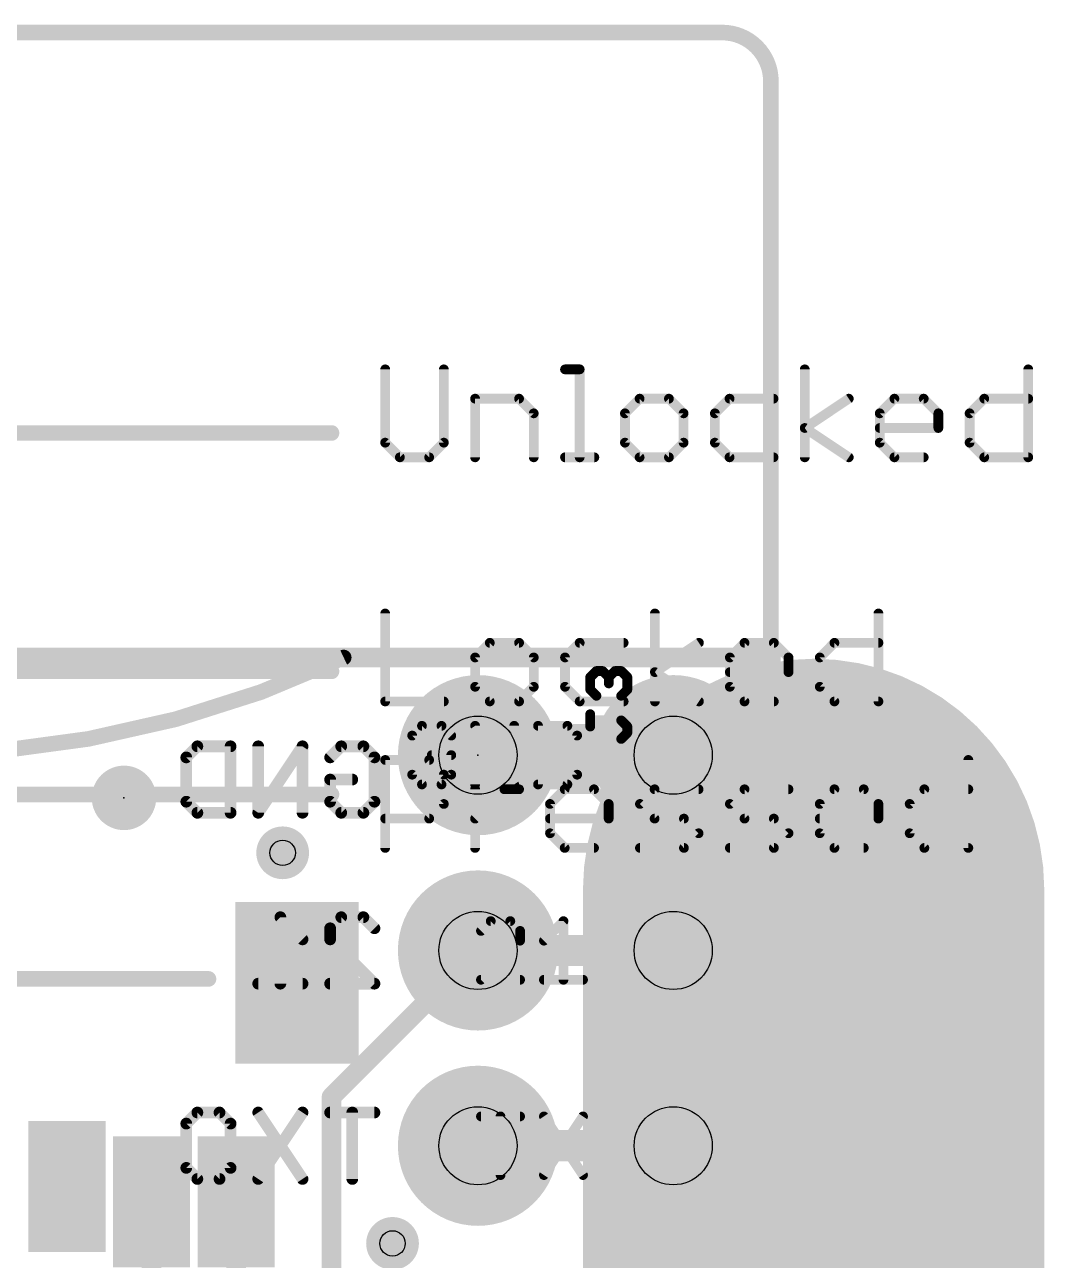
# Model space of a CAD drawing. Extents: x -44 to 63, y -21 to 59.
# Drawn here: x 15.7 to 28.96, y 42.96 to 59.03 of the extents above; entities that cross this region are included whole.
import ezdxf

# ---------------------------------------------------------------- set-up
doc = ezdxf.new("R2010")
doc.units = 0
for name, color, linetype in [('1', 12, 'CONTINUOUS'), ('16', 132, 'CONTINUOUS'), ('17', 110, 'CONTINUOUS'), ('18', 110, 'CONTINUOUS'), ('20', 53, 'CONTINUOUS'), ('21', 41, 'CONTINUOUS'), ('22', 40, 'CONTINUOUS'), ('23', 53, 'CONTINUOUS'), ('24', 53, 'CONTINUOUS'), ('25', 253, 'CONTINUOUS'), ('29', 253, 'CONTINUOUS'), ('30', 253, 'CONTINUOUS'), ('31', 253, 'CONTINUOUS'), ('44', 253, 'CONTINUOUS'), ('48', 253, 'CONTINUOUS'), ('51', 53, 'CONTINUOUS')]:
    doc.layers.add(name, color=color, linetype=linetype)

# ---------------------------------------------------------------- blocks, each defined once
blk = doc.blocks.new('ROUNDP')
at = {"const_width": 0.5}
blk.add_lwpolyline([(0, -0.25, 1), (0, 0.25, 1), (0, -0.25)], format="xyb", dxfattribs=at)
blk = doc.blocks.new('PIE')
at = {"const_width": 0.5}
blk.add_lwpolyline([(0, -0.25, 1), (0, 0.25, 1), (0, -0.25)], format="xyb", dxfattribs=at)
blk = doc.blocks.new('RECT')
blk.add_solid([(-0.5, -0.5), (0.5, -0.5), (-0.5, 0.5), (0.5, 0.5)])
blk = doc.blocks.new('ROUNDV')
at = {"const_width": 0.5}
blk.add_lwpolyline([(0, -0.25, 1), (0, 0.25, 1), (0, -0.25)], format="xyb", dxfattribs=at)

msp = doc.modelspace()

# ---------------------------------------------------------------- linework, layer by layer
at = {"layer": '1', "const_width": 0.254}
for points in [[(25.4, 50.8), (0, 50.8)], [(25.4, 0), (25.4, 50.8)], [(17.345, 42.6656), (17.345, 43.72)], [(18.445, 43.72), (18.445, 42.6544)]]:
    msp.add_lwpolyline(points, dxfattribs=at)
at = {"layer": '1', "const_width": 0.127}
for points in [[(25.4635, 50.8, 1), (25.3365, 50.8)], [(25.4, 50.7365, 1), (25.4, 50.8635)], [(17.4085, 43.72, 1), (17.2815, 43.72)], [(18.5085, 43.72, 1), (18.3815, 43.72)]]:
    msp.add_lwpolyline(points, format="xyb", dxfattribs=at)
at = {"layer": '16'}
for points, const_width in [([(0, 50.8), (25.4, 50.8)], 0.254), ([(25.4, 50.8), (25.4, 0)], 0.254), ([(21.59, 49.53), (24.13, 49.53)], 0.8128), ([(21.59, 46.99), (19.685, 45.085)], 0.254), ([(24.13, 46.99), (21.59, 46.99)], 0.4064), ([(19.685, 45.085), (19.685, 38.1794)], 0.254), ([(24.13, 44.45), (21.59, 44.45)], 0.4064)]:
    msp.add_lwpolyline(points, dxfattribs=dict(at, const_width=const_width))
for points, const_width in [([(25.4635, 50.8, 1), (25.3365, 50.8)], 0.127), ([(25.4, 50.7365, 1), (25.4, 50.8635)], 0.127), ([(21.59, 49.7332, 1), (21.59, 49.3268)], 0.4064), ([(24.13, 49.3268, 1), (24.13, 49.7332)], 0.4064), ([(21.59, 47.0916, 1), (21.59, 46.8884)], 0.2032), ([(21.6349, 46.9451, 1), (21.5451, 47.0349)], 0.127), ([(24.13, 46.8884, 1), (24.13, 47.0916)], 0.2032), ([(19.7485, 45.085, 1), (19.6215, 45.085)], 0.127), ([(19.6401, 45.1299, 1), (19.7299, 45.0401)], 0.127), ([(21.59, 44.5516, 1), (21.59, 44.3484)], 0.2032), ([(24.13, 44.3484, 1), (24.13, 44.5516)], 0.2032)]:
    msp.add_lwpolyline(points, format="xyb", dxfattribs=dict(at, const_width=const_width))
at = {"layer": '20'}
for points, const_width in [([(14.2081, 49.53, 0.1092), (19.8438, 50.8)], 0.2032), ([(19.8438, 50.8508, 1), (19.8438, 50.7492)], 0.1016), ([(19.8654, 50.754, 1), (19.8221, 50.846)], 0.1016), ([(25.4508, 50.8, 1), (25.3492, 50.8)], 0.1016), ([(25.4, 50.7492, 1), (25.4, 50.8508)], 0.1016)]:
    msp.add_lwpolyline(points, format="xyb", dxfattribs=dict(at, const_width=const_width))
at = {"layer": '20', "const_width": 0.2032}
for points in [[(19.8438, 50.8), (25.4, 50.8)], [(25.4, 0), (25.4, 50.8)]]:
    msp.add_lwpolyline(points, dxfattribs=at)
at = {"layer": '21', "const_width": 0.2032}
for points in [[(9.685, 46.62), (18.085, 46.62)], [(19.685, 45.12), (19.685, 33.02)]]:
    msp.add_lwpolyline(points, dxfattribs=at)
at = {"layer": '21', "const_width": 0.1016}
for points in [[(18.085, 46.5692, 1), (18.085, 46.6708)], [(19.7358, 45.12, 1), (19.6342, 45.12)]]:
    msp.add_lwpolyline(points, format="xyb", dxfattribs=at)
at = {"layer": '22', "const_width": 0.1524}
for points in [[(17.7965, 49.501), (17.9406, 49.645)], [(17.9406, 49.645), (18.3728, 49.645)], [(18.3728, 49.645), (18.3728, 48.7807)], [(19.3083, 49.645), (18.7321, 48.7807)], [(18.7321, 48.7807), (18.7321, 49.645)], [(19.3083, 48.7807), (19.3083, 49.645)], [(19.6676, 49.501), (19.8116, 49.645)], [(19.8116, 49.645), (20.0997, 49.645)], [(20.0997, 49.645), (20.2438, 49.501)], [(17.7965, 48.9248), (17.7965, 49.501)], [(20.2438, 49.501), (20.2438, 48.9248)], [(19.6676, 48.9248), (19.6676, 49.2129)], [(19.6676, 49.2129), (19.9557, 49.2129)], [(17.9406, 48.7807), (17.7965, 48.9248)], [(18.3728, 48.7807), (17.9406, 48.7807)], [(19.8116, 48.7807), (19.6676, 48.9248)], [(20.0997, 48.7807), (19.8116, 48.7807)], [(20.2438, 48.9248), (20.0997, 48.7807)], [(19.3083, 47.1344), (19.0202, 47.4225)], [(19.0202, 47.4225), (19.0202, 46.5582)], [(19.6676, 47.2785), (19.8116, 47.4225)], [(19.8116, 47.4225), (20.0997, 47.4225)], [(20.0997, 47.4225), (20.2438, 47.2785)], [(19.6676, 47.1344), (19.6676, 47.2785)], [(20.2438, 46.5582), (19.6676, 47.1344)], [(19.3083, 46.5582), (18.7321, 46.5582)], [(19.6676, 46.5582), (20.2438, 46.5582)], [(17.7965, 44.7385), (17.9406, 44.8825)], [(17.9406, 44.8825), (18.2287, 44.8825)], [(18.2287, 44.8825), (18.3728, 44.7385)], [(19.3083, 44.8825), (18.7321, 44.0182)], [(18.7321, 44.8825), (19.3083, 44.0182)], [(20.2438, 44.8825), (19.6676, 44.8825)], [(19.9557, 44.0182), (19.9557, 44.8825)], [(17.7965, 44.1623), (17.7965, 44.7385)], [(18.3728, 44.7385), (18.3728, 44.1623)], [(17.9406, 44.0182), (17.7965, 44.1623)], [(18.3728, 44.1623), (18.2287, 44.0182)], [(18.2287, 44.0182), (17.9406, 44.0182)]]:
    msp.add_lwpolyline(points, dxfattribs=at)
at = {"layer": '22', "const_width": 0.0762}
for points in [[(17.9406, 49.6831, 1), (17.9406, 49.6069)], [(17.9675, 49.6181, 1), (17.9137, 49.672)], [(18.4109, 49.645, 1), (18.3347, 49.645)], [(18.3728, 49.6069, 1), (18.3728, 49.6831)], [(18.7702, 49.645, 1), (18.694, 49.645)], [(19.3464, 49.645, 1), (19.2702, 49.645)], [(19.34, 49.6239, 1), (19.2766, 49.6662)], [(19.8116, 49.6831, 1), (19.8116, 49.6069)], [(19.8386, 49.6181, 1), (19.7847, 49.672)], [(20.1267, 49.672, 1), (20.0728, 49.6181)], [(20.0997, 49.6069, 1), (20.0997, 49.6831)], [(17.8346, 49.501, 1), (17.7584, 49.501)], [(17.7696, 49.5279, 1), (17.8235, 49.474)], [(19.6406, 49.5279, 1), (19.6945, 49.474)], [(20.2819, 49.501, 1), (20.2057, 49.501)], [(20.2169, 49.474, 1), (20.2707, 49.5279)], [(19.7057, 49.2129, 1), (19.6295, 49.2129)], [(19.6676, 49.251, 1), (19.6676, 49.1748)], [(19.9557, 49.1748, 1), (19.9557, 49.251)], [(17.8235, 48.9517, 1), (17.7696, 48.8978)], [(17.7584, 48.9248, 1), (17.8346, 48.9248)], [(17.9406, 48.8188, 1), (17.9406, 48.7426)], [(18.3728, 48.7426, 1), (18.3728, 48.8188)], [(19.6945, 48.9517, 1), (19.6406, 48.8978)], [(19.6295, 48.9248, 1), (19.7057, 48.9248)], [(19.8116, 48.8188, 1), (19.8116, 48.7426)], [(20.0997, 48.7426, 1), (20.0997, 48.8188)], [(20.2057, 48.9248, 1), (20.2819, 48.9248)], [(20.2707, 48.8978, 1), (20.2169, 48.9517)], [(17.9137, 48.7538, 1), (17.9675, 48.8076)], [(18.3347, 48.7807, 1), (18.4109, 48.7807)], [(18.7004, 48.8018, 1), (18.7638, 48.7596)], [(18.694, 48.7807, 1), (18.7702, 48.7807)], [(19.2702, 48.7807, 1), (19.3464, 48.7807)], [(19.7847, 48.7538, 1), (19.8386, 48.8076)], [(20.0728, 48.8076, 1), (20.1267, 48.7538)], [(19.0471, 47.4495, 1), (18.9932, 47.3956)], [(19.0583, 47.4225, 1), (18.9821, 47.4225)], [(19.8116, 47.4606, 1), (19.8116, 47.3844)], [(19.8386, 47.3956, 1), (19.7847, 47.4495)], [(20.1267, 47.4495, 1), (20.0728, 47.3956)], [(20.0997, 47.3844, 1), (20.0997, 47.4606)], [(19.6406, 47.3054, 1), (19.6945, 47.2515)], [(19.7057, 47.2785, 1), (19.6295, 47.2785)], [(20.2169, 47.2515, 1), (20.2707, 47.3054)], [(19.2813, 47.1075, 1), (19.3352, 47.1614)], [(19.6945, 47.1614, 1), (19.6406, 47.1075)], [(19.6295, 47.1344, 1), (19.7057, 47.1344)], [(18.7321, 46.5963, 1), (18.7321, 46.5201)], [(19.3083, 46.5201, 1), (19.3083, 46.5963)], [(19.6676, 46.5963, 1), (19.6676, 46.5201)], [(20.2169, 46.5313, 1), (20.2707, 46.5851)], [(20.2438, 46.5201, 1), (20.2438, 46.5963)], [(18.9821, 46.5582, 1), (19.0583, 46.5582)], [(17.9406, 44.9206, 1), (17.9406, 44.8444)], [(17.9675, 44.8556, 1), (17.9137, 44.9095)], [(18.2556, 44.9095, 1), (18.2018, 44.8556)], [(18.2287, 44.8444, 1), (18.2287, 44.9206)], [(18.7638, 44.9037, 1), (18.7004, 44.8614)], [(19.34, 44.8614, 1), (19.2766, 44.9037)], [(19.6676, 44.9206, 1), (19.6676, 44.8444)], [(19.9938, 44.8825, 1), (19.9176, 44.8825)], [(20.2438, 44.8444, 1), (20.2438, 44.9206)], [(17.8346, 44.7385, 1), (17.7584, 44.7385)], [(17.7696, 44.7654, 1), (17.8235, 44.7115)], [(18.4109, 44.7385, 1), (18.3347, 44.7385)], [(18.3458, 44.7115, 1), (18.3997, 44.7654)], [(17.8235, 44.1892, 1), (17.7696, 44.1353)], [(17.7584, 44.1623, 1), (17.8346, 44.1623)], [(18.3347, 44.1623, 1), (18.4109, 44.1623)], [(18.3997, 44.1353, 1), (18.3458, 44.1892)], [(17.9406, 44.0563, 1), (17.9406, 43.9801)], [(17.9137, 43.9913, 1), (17.9675, 44.0451)], [(18.2018, 44.0451, 1), (18.2556, 43.9913)], [(18.2287, 43.9801, 1), (18.2287, 44.0563)], [(18.7004, 44.0393, 1), (18.7638, 43.9971)], [(19.2766, 43.9971, 1), (19.34, 44.0393)], [(19.9176, 44.0182, 1), (19.9938, 44.0182)]]:
    msp.add_lwpolyline(points, format="xyb", dxfattribs=at)
at = {"layer": '23'}
msp.add_point((21.59, 49.53), dxfattribs=at)
at = {"layer": '24'}
msp.add_point((16.9863, 48.9744), dxfattribs=at)
at = {"layer": '25', "const_width": 0.127}
for points in [[(23.0501, 50.5437), (23.1306, 50.6242)], [(23.1306, 50.6242), (23.2111, 50.6242)], [(23.2111, 50.6242), (23.2916, 50.5437)], [(23.2916, 50.5437), (23.3721, 50.6242)], [(23.3721, 50.6242), (23.4526, 50.6242)], [(23.4526, 50.6242), (23.5331, 50.5437)], [(23.0501, 50.3827), (23.0501, 50.5437)], [(23.2916, 50.5437), (23.2916, 50.4632)], [(23.5331, 50.5437), (23.5331, 50.3827)], [(23.1306, 50.3022), (23.0501, 50.3827)], [(23.5331, 50.3827), (23.4526, 50.3022)], [(23.0501, 49.9019), (23.0501, 50.0629)], [(23.4526, 49.9824), (23.0501, 49.9824)], [(23.5331, 49.9019), (23.4526, 49.9824)], [(23.4526, 49.7409), (23.5331, 49.8214)], [(23.5331, 49.8214), (23.5331, 49.9019)]]:
    msp.add_lwpolyline(points, dxfattribs=at)
at = {"layer": '25', "const_width": 0.0635}
for points in [[(23.1306, 50.6559, 1), (23.1306, 50.5924)], [(23.153, 50.6017, 1), (23.1081, 50.6466)], [(23.2335, 50.6466, 1), (23.1886, 50.6017)], [(23.2111, 50.5924, 1), (23.2111, 50.6559)], [(23.3721, 50.6559, 1), (23.3721, 50.5924)], [(23.3945, 50.6017, 1), (23.3496, 50.6466)], [(23.4751, 50.6466, 1), (23.4301, 50.6017)], [(23.4526, 50.5924, 1), (23.4526, 50.6559)], [(23.0818, 50.5437, 1), (23.0183, 50.5437)], [(23.0276, 50.5661, 1), (23.0725, 50.5212)], [(23.3233, 50.5437, 1), (23.2598, 50.5437)], [(23.2598, 50.4632, 1), (23.3233, 50.4632)], [(23.2691, 50.5661, 1), (23.314, 50.5212)], [(23.2691, 50.5212, 1), (23.314, 50.5661)], [(23.5648, 50.5437, 1), (23.5014, 50.5437)], [(23.5106, 50.5212, 1), (23.5556, 50.5661)], [(23.0183, 50.3827, 1), (23.0818, 50.3827)], [(23.0725, 50.4051, 1), (23.0276, 50.3602)], [(23.1081, 50.2797, 1), (23.153, 50.3246)], [(23.4301, 50.3246, 1), (23.4751, 50.2797)], [(23.5014, 50.3827, 1), (23.5648, 50.3827)], [(23.5556, 50.3602, 1), (23.5106, 50.4051)], [(23.0818, 50.0629, 1), (23.0183, 50.0629)], [(23.0501, 50.0141, 1), (23.0501, 49.9506)], [(23.4751, 50.0048, 1), (23.4301, 49.9599)], [(23.4526, 49.9506, 1), (23.4526, 50.0141)], [(23.0183, 49.9019, 1), (23.0818, 49.9019)], [(23.5648, 49.9019, 1), (23.5014, 49.9019)], [(23.5014, 49.8214, 1), (23.5648, 49.8214)], [(23.5106, 49.8794, 1), (23.5556, 49.9243)], [(23.5556, 49.7989, 1), (23.5106, 49.8438)], [(23.4301, 49.7633, 1), (23.4751, 49.7184)]]:
    msp.add_lwpolyline(points, format="xyb", dxfattribs=at)
at = {"layer": '44'}
for centre, radius in [((21.59, 49.53), 0.508), ((24.13, 49.53), 0.508), ((19.05, 48.26), 0.1651), ((21.59, 46.99), 0.508), ((24.13, 46.99), 0.508), ((21.59, 44.45), 0.508), ((24.13, 44.45), 0.508), ((20.4788, 43.18), 0.1651)]:
    msp.add_circle(centre, radius, dxfattribs=at)
at = {"layer": '48', "const_width": 6}
msp.add_lwpolyline([(25.9556, 47.7838), (25.9556, -1.7463)], dxfattribs=at)
at = {"layer": '48', "const_width": 3}
msp.add_lwpolyline([(27.4556, 47.7838, 1), (24.4556, 47.7838)], format="xyb", dxfattribs=at)
at = {"layer": '51'}
for points, const_width in [([(0.635, 58.928), (24.765, 58.928)], 0.2032), ([(25.4, 58.293), (25.4, 51.435)], 0.2032), ([(20.3835, 54.5475), (20.3835, 53.5942)], 0.127), ([(21.1462, 53.5942), (21.1462, 54.5475)], 0.127), ([(22.7223, 54.5475), (22.913, 54.5475)], 0.127), ([(22.913, 54.5475), (22.913, 53.4035)], 0.127), ([(25.8407, 53.4035), (25.8407, 54.5475)], 0.127), ([(28.7472, 54.5475), (28.7472, 53.4035)], 0.127), ([(21.5529, 53.4035), (21.5529, 54.1662)], 0.127), ([(21.5529, 54.1662), (22.1249, 54.1662)], 0.127), ([(22.1249, 54.1662), (22.3155, 53.9755)], 0.127), ([(23.6926, 54.1662), (23.5019, 53.9755)], 0.127), ([(24.0739, 54.1662), (23.6926, 54.1662)], 0.127), ([(24.2645, 53.9755), (24.0739, 54.1662)], 0.127), ([(24.862, 54.1662), (24.6713, 53.9755)], 0.127), ([(25.4339, 54.1662), (24.862, 54.1662)], 0.127), ([(25.8407, 53.7848), (26.4127, 54.1662)], 0.127), ([(26.8152, 53.9755), (27.0058, 54.1662)], 0.127), ([(27.0058, 54.1662), (27.3872, 54.1662)], 0.127), ([(27.3872, 54.1662), (27.5778, 53.9755)], 0.127), ([(27.9846, 53.9755), (28.1752, 54.1662)], 0.127), ([(28.1752, 54.1662), (28.7472, 54.1662)], 0.127), ([(22.3155, 53.9755), (22.3155, 53.4035)], 0.127), ([(23.5019, 53.9755), (23.5019, 53.5942)], 0.127), ([(24.2645, 53.5942), (24.2645, 53.9755)], 0.127), ([(24.6713, 53.9755), (24.6713, 53.5942)], 0.127), ([(26.8152, 53.5942), (26.8152, 53.9755)], 0.127), ([(27.5778, 53.9755), (27.5778, 53.7848)], 0.127), ([(27.9846, 53.5942), (27.9846, 53.9755)], 0.127), ([(26.4127, 53.4035), (25.8407, 53.7848)], 0.127), ([(27.5778, 53.7848), (26.8152, 53.7848)], 0.127), ([(19.685, 53.72), (8.685, 53.72)], 0.2032), ([(20.3835, 53.5942), (20.5742, 53.4035)], 0.127), ([(20.9555, 53.4035), (21.1462, 53.5942)], 0.127), ([(23.5019, 53.5942), (23.6926, 53.4035)], 0.127), ([(24.0739, 53.4035), (24.2645, 53.5942)], 0.127), ([(24.6713, 53.5942), (24.862, 53.4035)], 0.127), ([(27.0058, 53.4035), (26.8152, 53.5942)], 0.127), ([(28.1752, 53.4035), (27.9846, 53.5942)], 0.127), ([(20.5742, 53.4035), (20.9555, 53.4035)], 0.127), ([(22.7223, 53.4035), (23.1036, 53.4035)], 0.127), ([(23.6926, 53.4035), (24.0739, 53.4035)], 0.127), ([(24.862, 53.4035), (25.4339, 53.4035)], 0.127), ([(27.3872, 53.4035), (27.0058, 53.4035)], 0.127), ([(28.7472, 53.4035), (28.1752, 53.4035)], 0.127), ([(20.3835, 51.3725), (20.3835, 50.2285)], 0.127), ([(23.8917, 50.2285), (23.8917, 51.3725)], 0.127), ([(25.4, 51.435), (25.4, 0)], 0.2032), ([(26.7982, 51.3725), (26.7982, 50.2285)], 0.127), ([(21.7436, 50.9912), (21.5529, 50.8005)], 0.127), ([(22.1249, 50.9912), (21.7436, 50.9912)], 0.127), ([(22.3155, 50.8005), (22.1249, 50.9912)], 0.127), ([(22.913, 50.9912), (22.7223, 50.8005)], 0.127), ([(23.4849, 50.9912), (22.913, 50.9912)], 0.127), ([(23.8917, 50.6098), (24.4637, 50.9912)], 0.127), ([(24.8662, 50.8005), (25.0569, 50.9912)], 0.127), ([(25.0569, 50.9912), (25.4382, 50.9912)], 0.127), ([(25.4382, 50.9912), (25.6288, 50.8005)], 0.127), ([(26.0356, 50.8005), (26.2262, 50.9912)], 0.127), ([(26.2262, 50.9912), (26.7982, 50.9912)], 0.127), ([(21.5529, 50.8005), (21.5529, 50.4192)], 0.127), ([(22.3155, 50.4192), (22.3155, 50.8005)], 0.127), ([(22.7223, 50.8005), (22.7223, 50.4192)], 0.127), ([(24.8662, 50.4192), (24.8662, 50.8005)], 0.127), ([(25.6288, 50.8005), (25.6288, 50.6098)], 0.127), ([(26.0356, 50.4192), (26.0356, 50.8005)], 0.127), ([(19.685, 50.62), (8.685, 50.62)], 0.2032), ([(24.4637, 50.2285), (23.8917, 50.6098)], 0.127), ([(25.6288, 50.6098), (24.8662, 50.6098)], 0.127), ([(21.5529, 50.4192), (21.7436, 50.2285)], 0.127), ([(22.1249, 50.2285), (22.3155, 50.4192)], 0.127), ([(22.7223, 50.4192), (22.913, 50.2285)], 0.127), ([(25.0569, 50.2285), (24.8662, 50.4192)], 0.127), ([(26.2262, 50.2285), (26.0356, 50.4192)], 0.127), ([(20.3835, 50.2285), (21.1462, 50.2285)], 0.127), ([(21.7436, 50.2285), (22.1249, 50.2285)], 0.127), ([(22.913, 50.2285), (23.4849, 50.2285)], 0.127), ([(25.4382, 50.2285), (25.0569, 50.2285)], 0.127), ([(26.7982, 50.2285), (26.2262, 50.2285)], 0.127), ([(20.8616, 49.9117), (20.7345, 49.7845)], 0.127), ([(21.1158, 49.9117), (20.8616, 49.9117)], 0.127), ([(21.2429, 49.7845), (21.1158, 49.9117)], 0.127), ([(21.553, 49.149), (21.553, 49.9117)], 0.127), ([(21.553, 49.9117), (22.0615, 49.149)], 0.127), ([(22.0615, 49.149), (22.0615, 49.9117)], 0.127), ([(22.3716, 49.9117), (22.3716, 49.149)], 0.127), ([(22.7529, 49.9117), (22.3716, 49.9117)], 0.127), ([(22.8801, 49.7845), (22.7529, 49.9117)], 0.127), ([(20.7345, 49.7845), (20.7345, 49.2761)], 0.127), ([(22.8801, 49.2761), (22.8801, 49.7845)], 0.127), ([(20.3835, 48.3235), (20.3835, 49.4675)], 0.127), ([(20.3835, 49.4675), (20.9555, 49.4675)], 0.127), ([(20.9555, 49.4675), (21.1462, 49.2768)], 0.127), ([(21.2429, 49.5303), (20.9887, 49.5303)], 0.127), ([(21.2429, 49.2761), (21.2429, 49.5303)], 0.127), ([(27.9676, 49.4675), (27.9676, 48.3235)], 0.127), ([(20.7345, 49.2761), (20.8616, 49.149)], 0.127), ([(21.1158, 49.149), (21.2429, 49.2761)], 0.127), ([(21.1462, 49.2768), (21.1462, 48.8955)], 0.127), ([(22.7529, 49.149), (22.8801, 49.2761)], 0.127), ([(20.8616, 49.149), (21.1158, 49.149)], 0.127), ([(22.3716, 49.149), (22.7529, 49.149)], 0.127), ([(8.685, 49.02), (19.685, 49.02)], 0.2032), ([(21.5529, 48.3235), (21.5529, 49.0862)], 0.127), ([(21.5529, 48.7048), (21.9342, 49.0862)], 0.127), ([(21.9342, 49.0862), (22.1249, 49.0862)], 0.127), ([(22.5274, 48.8955), (22.7181, 49.0862)], 0.127), ([(22.7181, 49.0862), (23.0994, 49.0862)], 0.127), ([(23.0994, 49.0862), (23.29, 48.8955)], 0.127), ([(23.6968, 48.8955), (23.8875, 49.0862)], 0.127), ([(23.8875, 49.0862), (24.4594, 49.0862)], 0.127), ([(24.8662, 48.8955), (25.0569, 49.0862)], 0.127), ([(25.0569, 49.0862), (25.6288, 49.0862)], 0.127), ([(26.0356, 48.8955), (26.2262, 49.0862)], 0.127), ([(26.2262, 49.0862), (26.6076, 49.0862)], 0.127), ([(26.6076, 49.0862), (26.7982, 48.8955)], 0.127), ([(27.205, 48.8955), (27.3956, 49.0862)], 0.127), ([(27.3956, 49.0862), (27.9676, 49.0862)], 0.127), ([(21.1462, 48.8955), (20.9555, 48.7048)], 0.127), ([(22.5274, 48.5142), (22.5274, 48.8955)], 0.127), ([(23.29, 48.8955), (23.29, 48.7048)], 0.127), ([(23.8875, 48.7048), (23.6968, 48.8955)], 0.127), ([(25.0569, 48.7048), (24.8662, 48.8955)], 0.127), ([(26.0356, 48.5142), (26.0356, 48.8955)], 0.127), ([(26.7982, 48.8955), (26.7982, 48.7048)], 0.127), ([(27.205, 48.5142), (27.205, 48.8955)], 0.127), ([(20.9555, 48.7048), (20.3835, 48.7048)], 0.127), ([(23.29, 48.7048), (22.5274, 48.7048)], 0.127), ([(24.2688, 48.7048), (23.8875, 48.7048)], 0.127), ([(24.4594, 48.5142), (24.2688, 48.7048)], 0.127), ([(25.4382, 48.7048), (25.0569, 48.7048)], 0.127), ([(25.6288, 48.5142), (25.4382, 48.7048)], 0.127), ([(26.7982, 48.7048), (26.0356, 48.7048)], 0.127), ([(22.7181, 48.3235), (22.5274, 48.5142)], 0.127), ([(24.2688, 48.3235), (24.4594, 48.5142)], 0.127), ([(25.4382, 48.3235), (25.6288, 48.5142)], 0.127), ([(26.2262, 48.3235), (26.0356, 48.5142)], 0.127), ([(27.3956, 48.3235), (27.205, 48.5142)], 0.127), ([(23.0994, 48.3235), (22.7181, 48.3235)], 0.127), ([(23.6968, 48.3235), (24.2688, 48.3235)], 0.127), ([(24.8662, 48.3235), (25.4382, 48.3235)], 0.127), ([(26.6076, 48.3235), (26.2262, 48.3235)], 0.127), ([(27.9676, 48.3235), (27.3956, 48.3235)], 0.127), ([(21.7564, 47.3717), (21.6292, 47.2445)], 0.127), ([(22.0106, 47.3717), (21.7564, 47.3717)], 0.127), ([(22.1377, 47.2445), (22.0106, 47.3717)], 0.127), ([(22.4478, 47.1174), (22.702, 47.3717)], 0.127), ([(22.702, 47.3717), (22.702, 46.609)], 0.127), ([(22.1377, 47.1174), (22.1377, 47.2445)], 0.127), ([(21.6292, 46.609), (22.1377, 47.1174)], 0.127), ([(22.1377, 46.609), (21.6292, 46.609)], 0.127), ([(22.4478, 46.609), (22.9563, 46.609)], 0.127), ([(21.6292, 44.8317), (22.1377, 44.8317)], 0.127), ([(21.8835, 44.069), (21.8835, 44.8317)], 0.127), ([(22.4478, 44.8317), (22.9563, 44.069)], 0.127), ([(22.9563, 44.8317), (22.4478, 44.069)], 0.127)]:
    msp.add_lwpolyline(points, dxfattribs=dict(at, const_width=const_width))
for points, const_width in [([(25.4, 58.293, 0.4142), (24.765, 58.928)], 0.2032), ([(24.765, 58.9788, 1), (24.765, 58.8772)], 0.1016), ([(24.765, 58.8772, 1), (24.765, 58.9788)], 0.1016), ([(25.4508, 58.293, 1), (25.3492, 58.293)], 0.1016), ([(25.3492, 58.293, 1), (25.4508, 58.293)], 0.1016), ([(20.4153, 54.5475, 1), (20.3518, 54.5475)], 0.0635), ([(21.1779, 54.5475, 1), (21.1144, 54.5475)], 0.0635), ([(22.7223, 54.5792, 1), (22.7223, 54.5157)], 0.0635), ([(22.9447, 54.5475, 1), (22.8812, 54.5475)], 0.0635), ([(22.913, 54.5157, 1), (22.913, 54.5792)], 0.0635), ([(25.8724, 54.5475, 1), (25.8089, 54.5475)], 0.0635), ([(28.779, 54.5475, 1), (28.7155, 54.5475)], 0.0635), ([(21.5846, 54.1662, 1), (21.5211, 54.1662)], 0.0635), ([(21.5529, 54.1979, 1), (21.5529, 54.1344)], 0.0635), ([(22.1473, 54.1886, 1), (22.1024, 54.1437)], 0.0635), ([(22.1249, 54.1344, 1), (22.1249, 54.1979)], 0.0635), ([(23.6926, 54.1979, 1), (23.6926, 54.1344)], 0.0635), ([(23.715, 54.1437, 1), (23.6701, 54.1886)], 0.0635), ([(24.0963, 54.1886, 1), (24.0514, 54.1437)], 0.0635), ([(24.0739, 54.1344, 1), (24.0739, 54.1979)], 0.0635), ([(24.862, 54.1979, 1), (24.862, 54.1344)], 0.0635), ([(24.8844, 54.1437, 1), (24.8395, 54.1886)], 0.0635), ([(25.4339, 54.1344, 1), (25.4339, 54.1979)], 0.0635), ([(26.4303, 54.1397, 1), (26.3951, 54.1926)], 0.0635), ([(27.0058, 54.1979, 1), (27.0058, 54.1344)], 0.0635), ([(27.0283, 54.1437, 1), (26.9834, 54.1886)], 0.0635), ([(27.4096, 54.1886, 1), (27.3647, 54.1437)], 0.0635), ([(27.3872, 54.1344, 1), (27.3872, 54.1979)], 0.0635), ([(28.1752, 54.1979, 1), (28.1752, 54.1344)], 0.0635), ([(28.1977, 54.1437, 1), (28.1528, 54.1886)], 0.0635), ([(28.7472, 54.1344, 1), (28.7472, 54.1979)], 0.0635), ([(22.3473, 53.9755, 1), (22.2838, 53.9755)], 0.0635), ([(22.2931, 53.953, 1), (22.338, 53.9979)], 0.0635), ([(23.5336, 53.9755, 1), (23.4701, 53.9755)], 0.0635), ([(23.4794, 53.9979, 1), (23.5243, 53.953)], 0.0635), ([(24.2963, 53.9755, 1), (24.2328, 53.9755)], 0.0635), ([(24.2421, 53.953, 1), (24.287, 53.9979)], 0.0635), ([(24.703, 53.9755, 1), (24.6395, 53.9755)], 0.0635), ([(24.6488, 53.9979, 1), (24.6937, 53.953)], 0.0635), ([(26.8469, 53.9755, 1), (26.7834, 53.9755)], 0.0635), ([(26.7927, 53.9979, 1), (26.8376, 53.953)], 0.0635), ([(27.6096, 53.9755, 1), (27.5461, 53.9755)], 0.0635), ([(27.5554, 53.953, 1), (27.6003, 53.9979)], 0.0635), ([(28.0163, 53.9755, 1), (27.9528, 53.9755)], 0.0635), ([(27.9621, 53.9979, 1), (28.007, 53.953)], 0.0635), ([(25.8583, 53.8112, 1), (25.8231, 53.7584)], 0.0635), ([(25.8231, 53.8112, 1), (25.8583, 53.7584)], 0.0635), ([(26.8152, 53.8166, 1), (26.8152, 53.7531)], 0.0635), ([(27.5778, 53.7531, 1), (27.5778, 53.8166)], 0.0635), ([(19.685, 53.6692, 1), (19.685, 53.7708)], 0.1016), ([(27.5461, 53.7848, 1), (27.6096, 53.7848)], 0.0635), ([(20.406, 53.6166, 1), (20.361, 53.5717)], 0.0635), ([(20.3518, 53.5942, 1), (20.4153, 53.5942)], 0.0635), ([(21.1144, 53.5942, 1), (21.1779, 53.5942)], 0.0635), ([(21.1686, 53.5717, 1), (21.1237, 53.6166)], 0.0635), ([(23.4701, 53.5942, 1), (23.5336, 53.5942)], 0.0635), ([(23.5243, 53.6166, 1), (23.4794, 53.5717)], 0.0635), ([(24.2328, 53.5942, 1), (24.2963, 53.5942)], 0.0635), ([(24.287, 53.5717, 1), (24.2421, 53.6166)], 0.0635), ([(24.6937, 53.6166, 1), (24.6488, 53.5717)], 0.0635), ([(24.6395, 53.5942, 1), (24.703, 53.5942)], 0.0635), ([(26.8376, 53.6166, 1), (26.7927, 53.5717)], 0.0635), ([(26.7834, 53.5942, 1), (26.8469, 53.5942)], 0.0635), ([(27.9528, 53.5942, 1), (28.0163, 53.5942)], 0.0635), ([(28.007, 53.6166, 1), (27.9621, 53.5717)], 0.0635), ([(20.5742, 53.4353, 1), (20.5742, 53.3717)], 0.0635), ([(20.5517, 53.381, 1), (20.5966, 53.426)], 0.0635), ([(20.933, 53.426, 1), (20.9779, 53.381)], 0.0635), ([(20.9555, 53.3717, 1), (20.9555, 53.4353)], 0.0635), ([(21.5211, 53.4035, 1), (21.5846, 53.4035)], 0.0635), ([(22.2838, 53.4035, 1), (22.3473, 53.4035)], 0.0635), ([(22.7223, 53.4353, 1), (22.7223, 53.3717)], 0.0635), ([(22.8812, 53.4035, 1), (22.9447, 53.4035)], 0.0635), ([(23.1036, 53.3717, 1), (23.1036, 53.4353)], 0.0635), ([(23.6926, 53.4353, 1), (23.6926, 53.3717)], 0.0635), ([(23.6701, 53.381, 1), (23.715, 53.426)], 0.0635), ([(24.0514, 53.426, 1), (24.0963, 53.381)], 0.0635), ([(24.0739, 53.3717, 1), (24.0739, 53.4353)], 0.0635), ([(24.862, 53.4353, 1), (24.862, 53.3717)], 0.0635), ([(24.8395, 53.381, 1), (24.8844, 53.426)], 0.0635), ([(25.4339, 53.3717, 1), (25.4339, 53.4353)], 0.0635), ([(25.8089, 53.4035, 1), (25.8724, 53.4035)], 0.0635), ([(26.3951, 53.3771, 1), (26.4303, 53.4299)], 0.0635), ([(27.0058, 53.4353, 1), (27.0058, 53.3717)], 0.0635), ([(26.9834, 53.381, 1), (27.0283, 53.426)], 0.0635), ([(27.3872, 53.3717, 1), (27.3872, 53.4353)], 0.0635), ([(28.1752, 53.4353, 1), (28.1752, 53.3717)], 0.0635), ([(28.1528, 53.381, 1), (28.1977, 53.426)], 0.0635), ([(28.7155, 53.4035, 1), (28.779, 53.4035)], 0.0635), ([(28.7472, 53.3717, 1), (28.7472, 53.4353)], 0.0635), ([(20.4153, 51.3725, 1), (20.3518, 51.3725)], 0.0635), ([(23.9234, 51.3725, 1), (23.8599, 51.3725)], 0.0635), ([(25.4508, 51.435, 1), (25.3492, 51.435)], 0.1016), ([(25.3492, 51.435, 1), (25.4508, 51.435)], 0.1016), ([(26.83, 51.3725, 1), (26.7665, 51.3725)], 0.0635), ([(21.7436, 51.0229, 1), (21.7436, 50.9594)], 0.0635), ([(21.766, 50.9687, 1), (21.7211, 51.0136)], 0.0635), ([(22.1473, 51.0136, 1), (22.1024, 50.9687)], 0.0635), ([(22.1249, 50.9594, 1), (22.1249, 51.0229)], 0.0635), ([(22.913, 51.0229, 1), (22.913, 50.9594)], 0.0635), ([(22.9354, 50.9687, 1), (22.8905, 51.0136)], 0.0635), ([(23.4849, 50.9594, 1), (23.4849, 51.0229)], 0.0635), ([(24.4813, 50.9647, 1), (24.4461, 51.0176)], 0.0635), ([(25.0569, 51.0229, 1), (25.0569, 50.9594)], 0.0635), ([(25.0793, 50.9687, 1), (25.0344, 51.0136)], 0.0635), ([(25.4606, 51.0136, 1), (25.4157, 50.9687)], 0.0635), ([(25.4382, 50.9594, 1), (25.4382, 51.0229)], 0.0635), ([(26.2262, 51.0229, 1), (26.2262, 50.9594)], 0.0635), ([(26.2487, 50.9687, 1), (26.2038, 51.0136)], 0.0635), ([(26.7982, 50.9594, 1), (26.7982, 51.0229)], 0.0635), ([(21.5846, 50.8005, 1), (21.5211, 50.8005)], 0.0635), ([(21.5304, 50.8229, 1), (21.5753, 50.778)], 0.0635), ([(22.3473, 50.8005, 1), (22.2838, 50.8005)], 0.0635), ([(22.2931, 50.778, 1), (22.338, 50.8229)], 0.0635), ([(22.754, 50.8005, 1), (22.6905, 50.8005)], 0.0635), ([(22.6998, 50.8229, 1), (22.7447, 50.778)], 0.0635), ([(24.8979, 50.8005, 1), (24.8344, 50.8005)], 0.0635), ([(24.8437, 50.8229, 1), (24.8886, 50.778)], 0.0635), ([(25.6606, 50.8005, 1), (25.5971, 50.8005)], 0.0635), ([(25.6064, 50.778, 1), (25.6513, 50.8229)], 0.0635), ([(26.0673, 50.8005, 1), (26.0038, 50.8005)], 0.0635), ([(26.0131, 50.8229, 1), (26.058, 50.778)], 0.0635), ([(19.685, 50.5692, 1), (19.685, 50.6708)], 0.1016), ([(23.9093, 50.6362, 1), (23.8741, 50.5834)], 0.0635), ([(23.8741, 50.6362, 1), (23.9093, 50.5834)], 0.0635), ([(24.8662, 50.6416, 1), (24.8662, 50.5781)], 0.0635), ([(25.5971, 50.6098, 1), (25.6606, 50.6098)], 0.0635), ([(25.6288, 50.5781, 1), (25.6288, 50.6416)], 0.0635), ([(21.5753, 50.4416, 1), (21.5304, 50.3967)], 0.0635), ([(22.338, 50.3967, 1), (22.2931, 50.4416)], 0.0635), ([(22.7447, 50.4416, 1), (22.6998, 50.3967)], 0.0635), ([(24.8886, 50.4416, 1), (24.8437, 50.3967)], 0.0635), ([(26.058, 50.4416, 1), (26.0131, 50.3967)], 0.0635), ([(21.5211, 50.4192, 1), (21.5846, 50.4192)], 0.0635), ([(22.2838, 50.4192, 1), (22.3473, 50.4192)], 0.0635), ([(22.6905, 50.4192, 1), (22.754, 50.4192)], 0.0635), ([(24.8344, 50.4192, 1), (24.8979, 50.4192)], 0.0635), ([(26.0038, 50.4192, 1), (26.0673, 50.4192)], 0.0635), ([(20.3835, 50.2603, 1), (20.3835, 50.1968)], 0.0635), ([(20.3518, 50.2285, 1), (20.4153, 50.2285)], 0.0635), ([(21.1462, 50.1968, 1), (21.1462, 50.2603)], 0.0635), ([(21.7436, 50.2603, 1), (21.7436, 50.1968)], 0.0635), ([(21.7211, 50.206, 1), (21.766, 50.251)], 0.0635), ([(22.1024, 50.251, 1), (22.1473, 50.206)], 0.0635), ([(22.1249, 50.1968, 1), (22.1249, 50.2603)], 0.0635), ([(22.913, 50.2603, 1), (22.913, 50.1968)], 0.0635), ([(22.8905, 50.206, 1), (22.9354, 50.251)], 0.0635), ([(23.4849, 50.1968, 1), (23.4849, 50.2603)], 0.0635), ([(23.8599, 50.2285, 1), (23.9234, 50.2285)], 0.0635), ([(24.4461, 50.2021, 1), (24.4813, 50.2549)], 0.0635), ([(25.0569, 50.2603, 1), (25.0569, 50.1968)], 0.0635), ([(25.0344, 50.206, 1), (25.0793, 50.251)], 0.0635), ([(25.4382, 50.1968, 1), (25.4382, 50.2603)], 0.0635), ([(26.2262, 50.2603, 1), (26.2262, 50.1968)], 0.0635), ([(26.2038, 50.206, 1), (26.2487, 50.251)], 0.0635), ([(26.7665, 50.2285, 1), (26.83, 50.2285)], 0.0635), ([(26.7982, 50.1968, 1), (26.7982, 50.2603)], 0.0635), ([(20.8616, 49.9434, 1), (20.8616, 49.8799)], 0.0635), ([(20.884, 49.8892, 1), (20.8391, 49.9341)], 0.0635), ([(21.1382, 49.9341, 1), (21.0933, 49.8892)], 0.0635), ([(21.1158, 49.8799, 1), (21.1158, 49.9434)], 0.0635), ([(21.5848, 49.9117, 1), (21.5213, 49.9117)], 0.0635), ([(21.5795, 49.9293, 1), (21.5266, 49.894)], 0.0635), ([(22.0932, 49.9117, 1), (22.0297, 49.9117)], 0.0635), ([(22.3716, 49.9434, 1), (22.3716, 49.8799)], 0.0635), ([(22.4034, 49.9117, 1), (22.3399, 49.9117)], 0.0635), ([(22.7754, 49.9341, 1), (22.7305, 49.8892)], 0.0635), ([(22.7529, 49.8799, 1), (22.7529, 49.9434)], 0.0635), ([(20.7662, 49.7845, 1), (20.7027, 49.7845)], 0.0635), ([(20.712, 49.807, 1), (20.7569, 49.7621)], 0.0635), ([(21.2204, 49.7621, 1), (21.2653, 49.807)], 0.0635), ([(22.9118, 49.7845, 1), (22.8483, 49.7845)], 0.0635), ([(22.8576, 49.7621, 1), (22.9025, 49.807)], 0.0635), ([(20.3835, 49.4992, 1), (20.3835, 49.4357)], 0.0635), ([(20.4153, 49.4675, 1), (20.3518, 49.4675)], 0.0635), ([(20.9779, 49.4899, 1), (20.933, 49.445)], 0.0635), ([(20.9555, 49.4357, 1), (20.9555, 49.4992)], 0.0635), ([(20.9887, 49.5621, 1), (20.9887, 49.4986)], 0.0635), ([(21.2746, 49.5303, 1), (21.2111, 49.5303)], 0.0635), ([(21.2429, 49.4986, 1), (21.2429, 49.5621)], 0.0635), ([(27.9994, 49.4675, 1), (27.9359, 49.4675)], 0.0635), ([(20.7569, 49.2986, 1), (20.712, 49.2537)], 0.0635), ([(21.1779, 49.2768, 1), (21.1144, 49.2768)], 0.0635), ([(21.2653, 49.2537, 1), (21.2204, 49.2986)], 0.0635), ([(22.9025, 49.2537, 1), (22.8576, 49.2986)], 0.0635), ([(20.7027, 49.2761, 1), (20.7662, 49.2761)], 0.0635), ([(20.8616, 49.1808, 1), (20.8616, 49.1172)], 0.0635), ([(20.8391, 49.1265, 1), (20.884, 49.1715)], 0.0635), ([(21.0933, 49.1715, 1), (21.1382, 49.1265)], 0.0635), ([(21.1158, 49.1172, 1), (21.1158, 49.1808)], 0.0635), ([(21.1237, 49.2544, 1), (21.1686, 49.2993)], 0.0635), ([(21.2111, 49.2761, 1), (21.2746, 49.2761)], 0.0635), ([(21.5213, 49.149, 1), (21.5848, 49.149)], 0.0635), ([(22.0297, 49.149, 1), (22.0932, 49.149)], 0.0635), ([(22.0351, 49.1314, 1), (22.0879, 49.1666)], 0.0635), ([(22.3716, 49.1808, 1), (22.3716, 49.1172)], 0.0635), ([(22.3399, 49.149, 1), (22.4034, 49.149)], 0.0635), ([(22.7305, 49.1715, 1), (22.7754, 49.1265)], 0.0635), ([(22.7529, 49.1172, 1), (22.7529, 49.1808)], 0.0635), ([(22.8483, 49.2761, 1), (22.9118, 49.2761)], 0.0635), ([(19.685, 48.9692, 1), (19.685, 49.0708)], 0.1016), ([(21.5846, 49.0862, 1), (21.5211, 49.0862)], 0.0635), ([(21.9342, 49.1179, 1), (21.9342, 49.0544)], 0.0635), ([(21.9567, 49.0637, 1), (21.9118, 49.1086)], 0.0635), ([(22.1249, 49.0544, 1), (22.1249, 49.1179)], 0.0635), ([(22.7181, 49.1179, 1), (22.7181, 49.0544)], 0.0635), ([(22.7405, 49.0637, 1), (22.6956, 49.1086)], 0.0635), ([(23.1218, 49.1086, 1), (23.0769, 49.0637)], 0.0635), ([(23.0994, 49.0544, 1), (23.0994, 49.1179)], 0.0635), ([(23.8875, 49.1179, 1), (23.8875, 49.0544)], 0.0635), ([(23.9099, 49.0637, 1), (23.865, 49.1086)], 0.0635), ([(24.4594, 49.0544, 1), (24.4594, 49.1179)], 0.0635), ([(25.0569, 49.1179, 1), (25.0569, 49.0544)], 0.0635), ([(25.0793, 49.0637, 1), (25.0344, 49.1086)], 0.0635), ([(25.6288, 49.0544, 1), (25.6288, 49.1179)], 0.0635), ([(26.2262, 49.1179, 1), (26.2262, 49.0544)], 0.0635), ([(26.2487, 49.0637, 1), (26.2038, 49.1086)], 0.0635), ([(26.63, 49.1086, 1), (26.5851, 49.0637)], 0.0635), ([(26.6076, 49.0544, 1), (26.6076, 49.1179)], 0.0635), ([(27.3956, 49.1179, 1), (27.3956, 49.0544)], 0.0635), ([(27.4181, 49.0637, 1), (27.3732, 49.1086)], 0.0635), ([(27.9676, 49.0544, 1), (27.9676, 49.1179)], 0.0635), ([(21.1144, 48.8955, 1), (21.1779, 48.8955)], 0.0635), ([(21.1686, 48.873, 1), (21.1237, 48.9179)], 0.0635), ([(22.5591, 48.8955, 1), (22.4956, 48.8955)], 0.0635), ([(22.5049, 48.9179, 1), (22.5498, 48.873)], 0.0635), ([(23.3218, 48.8955, 1), (23.2583, 48.8955)], 0.0635), ([(23.2676, 48.873, 1), (23.3125, 48.9179)], 0.0635), ([(23.7192, 48.9179, 1), (23.6743, 48.873)], 0.0635), ([(23.6743, 48.9179, 1), (23.7192, 48.873)], 0.0635), ([(24.8886, 48.9179, 1), (24.8437, 48.873)], 0.0635), ([(24.8437, 48.9179, 1), (24.8886, 48.873)], 0.0635), ([(26.0673, 48.8955, 1), (26.0038, 48.8955)], 0.0635), ([(26.0131, 48.9179, 1), (26.058, 48.873)], 0.0635), ([(26.83, 48.8955, 1), (26.7665, 48.8955)], 0.0635), ([(26.7758, 48.873, 1), (26.8207, 48.9179)], 0.0635), ([(27.2367, 48.8955, 1), (27.1732, 48.8955)], 0.0635), ([(27.1825, 48.9179, 1), (27.2274, 48.873)], 0.0635), ([(20.3835, 48.7366, 1), (20.3835, 48.6731)], 0.0635), ([(20.933, 48.7273, 1), (20.9779, 48.6824)], 0.0635), ([(20.9555, 48.6731, 1), (20.9555, 48.7366)], 0.0635), ([(21.5304, 48.7273, 1), (21.5753, 48.6824)], 0.0635), ([(22.5274, 48.7366, 1), (22.5274, 48.6731)], 0.0635), ([(23.2583, 48.7048, 1), (23.3218, 48.7048)], 0.0635), ([(23.29, 48.6731, 1), (23.29, 48.7366)], 0.0635), ([(23.8875, 48.7366, 1), (23.8875, 48.6731)], 0.0635), ([(23.865, 48.6824, 1), (23.9099, 48.7273)], 0.0635), ([(24.2912, 48.7273, 1), (24.2463, 48.6824)], 0.0635), ([(24.2688, 48.6731, 1), (24.2688, 48.7366)], 0.0635), ([(25.0569, 48.7366, 1), (25.0569, 48.6731)], 0.0635), ([(25.0344, 48.6824, 1), (25.0793, 48.7273)], 0.0635), ([(25.4606, 48.7273, 1), (25.4157, 48.6824)], 0.0635), ([(25.4382, 48.6731, 1), (25.4382, 48.7366)], 0.0635), ([(26.0356, 48.7366, 1), (26.0356, 48.6731)], 0.0635), ([(26.7665, 48.7048, 1), (26.83, 48.7048)], 0.0635), ([(26.7982, 48.6731, 1), (26.7982, 48.7366)], 0.0635), ([(22.4956, 48.5142, 1), (22.5591, 48.5142)], 0.0635), ([(22.5498, 48.5366, 1), (22.5049, 48.4917)], 0.0635), ([(24.4819, 48.4917, 1), (24.437, 48.5366)], 0.0635), ([(24.437, 48.4917, 1), (24.4819, 48.5366)], 0.0635), ([(25.6513, 48.4917, 1), (25.6064, 48.5366)], 0.0635), ([(25.6064, 48.4917, 1), (25.6513, 48.5366)], 0.0635), ([(26.0038, 48.5142, 1), (26.0673, 48.5142)], 0.0635), ([(26.058, 48.5366, 1), (26.0131, 48.4917)], 0.0635), ([(27.2274, 48.5366, 1), (27.1825, 48.4917)], 0.0635), ([(27.1732, 48.5142, 1), (27.2367, 48.5142)], 0.0635), ([(22.7181, 48.3553, 1), (22.7181, 48.2918)], 0.0635), ([(22.6956, 48.301, 1), (22.7405, 48.346)], 0.0635), ([(23.0994, 48.2918, 1), (23.0994, 48.3553)], 0.0635), ([(23.6968, 48.3553, 1), (23.6968, 48.2918)], 0.0635), ([(24.2463, 48.346, 1), (24.2912, 48.301)], 0.0635), ([(24.2688, 48.2918, 1), (24.2688, 48.3553)], 0.0635), ([(24.8662, 48.3553, 1), (24.8662, 48.2918)], 0.0635), ([(25.4157, 48.346, 1), (25.4606, 48.301)], 0.0635), ([(25.4382, 48.2918, 1), (25.4382, 48.3553)], 0.0635), ([(26.2262, 48.3553, 1), (26.2262, 48.2918)], 0.0635), ([(26.2038, 48.301, 1), (26.2487, 48.346)], 0.0635), ([(26.6076, 48.2918, 1), (26.6076, 48.3553)], 0.0635), ([(27.3956, 48.3553, 1), (27.3956, 48.2918)], 0.0635), ([(27.3732, 48.301, 1), (27.4181, 48.346)], 0.0635), ([(27.9676, 48.2918, 1), (27.9676, 48.3553)], 0.0635), ([(20.3518, 48.3235, 1), (20.4153, 48.3235)], 0.0635), ([(21.5211, 48.3235, 1), (21.5846, 48.3235)], 0.0635), ([(27.9359, 48.3235, 1), (27.9994, 48.3235)], 0.0635), ([(21.7564, 47.4034, 1), (21.7564, 47.3399)], 0.0635), ([(21.7788, 47.3492, 1), (21.7339, 47.3941)], 0.0635), ([(22.033, 47.3941, 1), (21.9881, 47.3492)], 0.0635), ([(22.0106, 47.3399, 1), (22.0106, 47.4034)], 0.0635), ([(22.7338, 47.3717, 1), (22.6703, 47.3717)], 0.0635), ([(22.7245, 47.3492, 1), (22.6796, 47.3941)], 0.0635), ([(21.6068, 47.267, 1), (21.6517, 47.2221)], 0.0635), ([(22.1694, 47.2445, 1), (22.1059, 47.2445)], 0.0635), ([(22.1152, 47.2221, 1), (22.1601, 47.267)], 0.0635), ([(22.1059, 47.1174, 1), (22.1694, 47.1174)], 0.0635), ([(22.1601, 47.095, 1), (22.1152, 47.1399)], 0.0635), ([(22.4254, 47.1399, 1), (22.4703, 47.095)], 0.0635), ([(21.6292, 46.6408, 1), (21.6292, 46.5772)], 0.0635), ([(21.6068, 46.6315, 1), (21.6517, 46.5865)], 0.0635), ([(22.1377, 46.5772, 1), (22.1377, 46.6408)], 0.0635), ([(22.4478, 46.6408, 1), (22.4478, 46.5772)], 0.0635), ([(22.6703, 46.609, 1), (22.7338, 46.609)], 0.0635), ([(22.9563, 46.5772, 1), (22.9563, 46.6408)], 0.0635), ([(21.6292, 44.8634, 1), (21.6292, 44.7999)], 0.0635), ([(21.9152, 44.8317, 1), (21.8517, 44.8317)], 0.0635), ([(22.1377, 44.7999, 1), (22.1377, 44.8634)], 0.0635), ([(22.4742, 44.8493, 1), (22.4214, 44.814)], 0.0635), ([(22.9827, 44.814, 1), (22.9298, 44.8493)], 0.0635), ([(21.8517, 44.069, 1), (21.9152, 44.069)], 0.0635), ([(22.4214, 44.0866, 1), (22.4742, 44.0514)], 0.0635), ([(22.9298, 44.0514, 1), (22.9827, 44.0866)], 0.0635)]:
    msp.add_lwpolyline(points, format="xyb", dxfattribs=dict(at, const_width=const_width))

# ---------------------------------------------------------------- block references
at = {"layer": '1'}
for p, xscale, yscale in [((19.235, 46.57), 1.4, 1.9), ((16.245, 43.92), 0.8, 1.5), ((17.345, 43.72), 0.8, 1.5), ((18.445, 43.72), 0.8, 1.5)]:
    msp.add_blockref('RECT', p, dxfattribs=dict(at, xscale=xscale, yscale=yscale))
at = {"layer": '16', "xscale": 0.635, "yscale": 0.635}
msp.add_blockref('PIE', (16.9863, 48.9744), dxfattribs=at)
at = {"layer": '17', "xscale": 1.8796, "yscale": 1.8796}
for p in [(21.59, 49.53), (21.59, 49.53), (21.59, 46.99), (21.59, 46.99), (21.59, 44.45), (21.59, 44.45)]:
    msp.add_blockref('ROUNDP', p, dxfattribs=at)
at = {"layer": '17', "xscale": 1.8796, "yscale": 1.8796, "rotation": 180}
for p in [(24.13, 49.53), (24.13, 49.53), (24.13, 46.99), (24.13, 46.99), (24.13, 44.45), (24.13, 44.45)]:
    msp.add_blockref('ROUNDP', p, dxfattribs=at)
at = {"layer": '18', "xscale": 0.6858, "yscale": 0.6858}
for p in [(19.05, 48.26), (19.05, 48.26), (20.4788, 43.18), (20.4788, 43.18)]:
    msp.add_blockref('ROUNDV', p, dxfattribs=at)
at = {"layer": '29'}
for name, p, xscale, yscale in [('ROUNDP', (21.59, 49.53), 2.0828, 2.0828), ('ROUNDP', (21.59, 46.99), 2.0828, 2.0828), ('RECT', (19.235, 46.57), 1.6032, 2.1032), ('ROUNDP', (21.59, 44.45), 2.0828, 2.0828), ('RECT', (16.245, 43.92), 1.0032, 1.7032), ('RECT', (17.345, 43.72), 1.0032, 1.7032), ('RECT', (18.445, 43.72), 1.0032, 1.7032)]:
    msp.add_blockref(name, p, dxfattribs=dict(at, xscale=xscale, yscale=yscale))
at = {"layer": '29', "xscale": 2.0828, "yscale": 2.0828, "rotation": 180}
for p in [(24.13, 49.53), (24.13, 46.99), (24.13, 44.45)]:
    msp.add_blockref('ROUNDP', p, dxfattribs=at)
at = {"layer": '30'}
for name, p, xscale, yscale in [('ROUNDP', (21.59, 49.53), 2.0828, 2.0828), ('PIE', (16.9863, 48.9744), 0.8382, 0.8382), ('ROUNDP', (21.59, 46.99), 2.0828, 2.0828), ('ROUNDP', (21.59, 44.45), 2.0828, 2.0828)]:
    msp.add_blockref(name, p, dxfattribs=dict(at, xscale=xscale, yscale=yscale))
at = {"layer": '30', "xscale": 2.0828, "yscale": 2.0828, "rotation": 180}
for p in [(24.13, 49.53), (24.13, 46.99), (24.13, 44.45)]:
    msp.add_blockref('ROUNDP', p, dxfattribs=at)
at = {"layer": '31'}
for p, xscale, yscale in [((19.235, 46.57), 1.4, 1.9), ((16.245, 43.92), 0.8, 1.5), ((17.345, 43.72), 0.8, 1.5), ((18.445, 43.72), 0.8, 1.5)]:
    msp.add_blockref('RECT', p, dxfattribs=dict(at, xscale=xscale, yscale=yscale))
at = {"layer": '51', "xscale": 0.508, "yscale": 0.508, "rotation": 270}
for p in [(21.59, 49.53), (21.59, 46.99), (21.59, 44.45)]:
    msp.add_blockref('RECT', p, dxfattribs=at)

doc.saveas('drawing.dxf')
